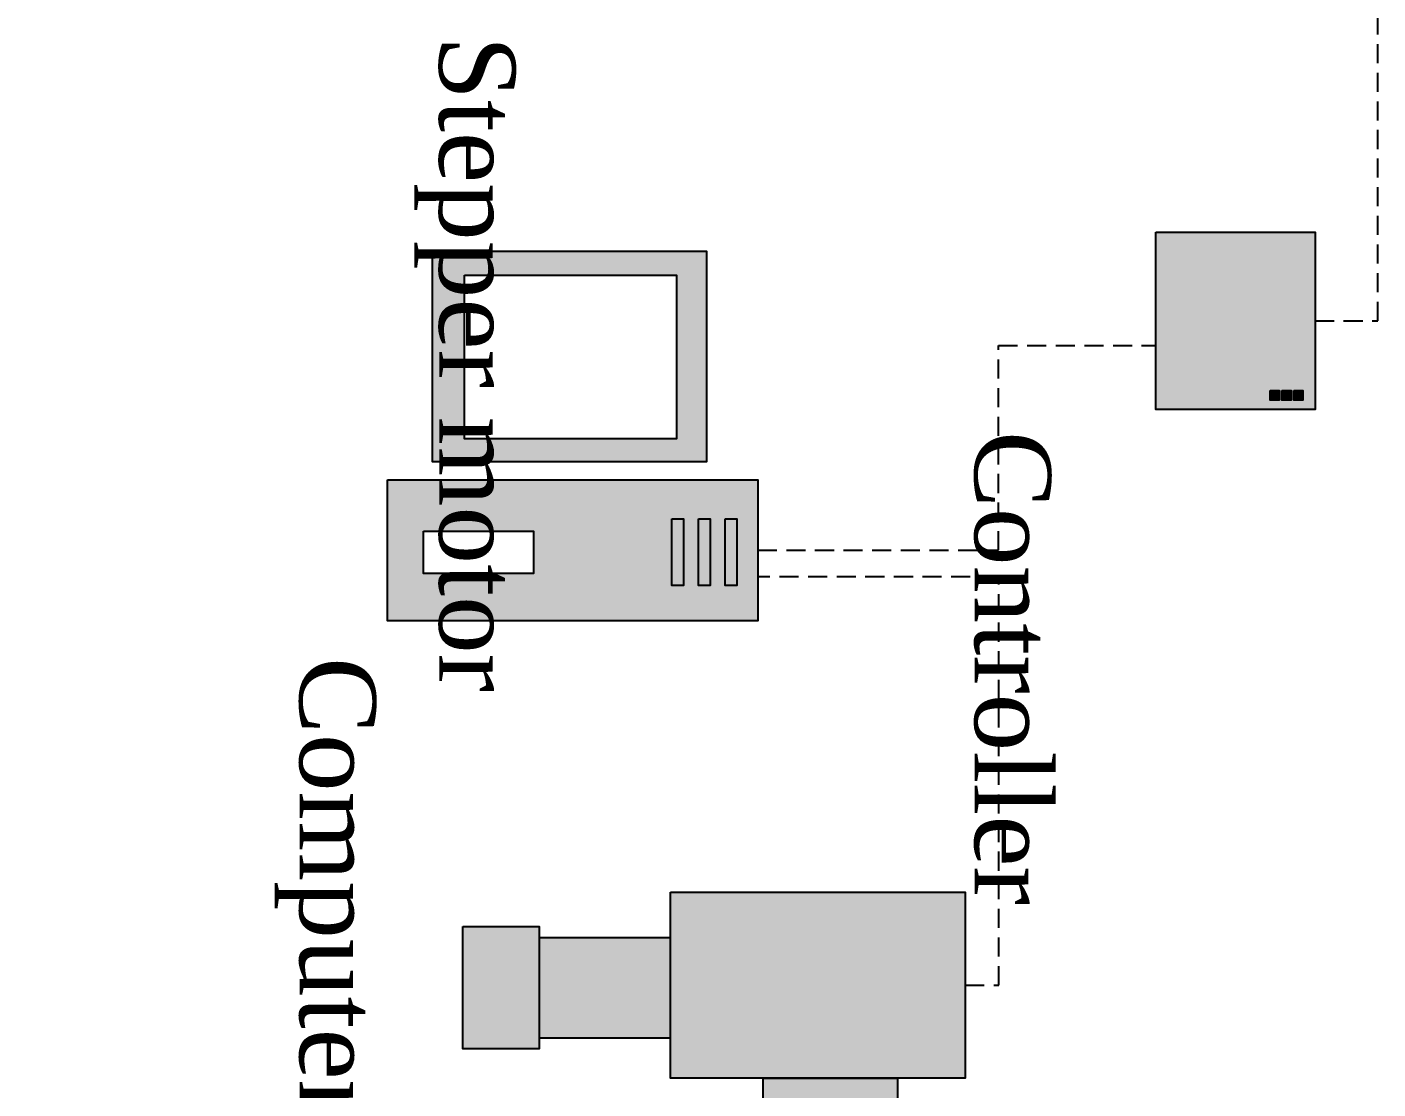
# Model space of a CAD drawing. Header units: millimetres. Extents: x 92 to 266, y -121 to 55.
# Drawn here: x 195.5 to 266.4, y -31.4 to 24.2 of the extents above; entities that cross this region are included whole.
import ezdxf

# ---------------------------------------------------------------- set-up
doc = ezdxf.new("R2010")
doc.units = ezdxf.units.MM
doc.linetypes.add('DASHED', pattern=[0.75, 0.5, -0.25])
doc.styles.add('说明', font='', dxfattribs={"height": 3})
doc.styles.get('说明').set_extended_font_data('SimSun')

msp = doc.modelspace()

# ---------------------------------------------------------------- hatches: boundary and pattern name
h = msp.add_hatch(color=255)
h.paths.add_polyline_path([(263.052, 13.486), (254.707, 13.486), (254.707, 4.198), (263.052, 4.198)])
h.paths.add_polyline_path([(260.698, 5.194), (261.176, 5.194), (261.176, 4.677), (260.698, 4.677)], flags=16)
h.paths.add_polyline_path([(261.32, 5.194), (261.797, 5.194), (261.797, 4.677), (261.32, 4.677)], flags=16)
h.paths.add_polyline_path([(261.942, 5.194), (262.419, 5.194), (262.419, 4.677), (261.942, 4.677)], flags=16)
h = msp.add_hatch(color=8)
h.paths.add_polyline_path([(231.161, 12.494), (216.799, 12.494), (216.799, 1.445), (231.161, 1.445)])
h.paths.add_polyline_path([(229.581, 2.653), (218.479, 2.653), (218.479, 11.228), (229.581, 11.228)], flags=16)
for color, points in [(1, [(261.176, 5.194), (260.698, 5.194), (260.698, 4.677), (261.176, 4.677)]), (5, [(261.797, 5.194), (261.32, 5.194), (261.32, 4.677), (261.797, 4.677)]), (3, [(262.419, 5.194), (261.942, 5.194), (261.942, 4.677), (262.419, 4.677)]), (8, [(244.711, -21.098), (229.267, -21.098), (229.267, -30.859), (244.711, -30.859)]), (9, [(229.267, -23.488), (222.385, -23.488), (222.385, -28.742), (229.267, -28.742)]), (256, [(241.161, -30.859), (234.12, -30.859), (234.12, -32.264), (241.161, -32.264)])]:
    msp.add_hatch(color=color).paths.add_polyline_path(points)
h = msp.add_hatch(color=9)
h.paths.add_polyline_path([(214.431, 0.509), (214.431, -6.886), (233.841, -6.886), (233.841, 0.509)])
h.paths.add_polyline_path([(222.094, -4.399), (216.327, -4.399), (216.327, -2.191), (222.094, -2.191)], flags=16)
h.paths.add_polyline_path([(229.347, -1.537), (229.95, -1.537), (229.95, -5.036), (229.347, -5.036)], flags=16)
h.paths.add_polyline_path([(230.742, -1.537), (231.346, -1.537), (231.346, -5.036), (230.742, -5.036)], flags=16)
h.paths.add_polyline_path([(232.138, -1.537), (232.741, -1.537), (232.741, -5.036), (232.138, -5.036)], flags=16)
h = msp.add_hatch(color=256)
h.paths.add_polyline_path([(232.138, -5.036), (232.741, -5.036), (232.741, -1.537), (232.138, -1.537)])
h.paths.add_polyline_path([(231.346, -1.537), (230.742, -1.537), (230.742, -5.036), (231.346, -5.036)])
h.paths.add_polyline_path([(229.95, -1.537), (229.347, -1.537), (229.347, -5.036), (229.95, -5.036)])
h = msp.add_hatch(color=7)
h.paths.add_polyline_path([(222.385, -22.91), (218.379, -22.91), (218.379, -29.321), (222.385, -29.321)])
h.paths.add_polyline_path([(131.43, -23.037), (130.126, -23.037), (130.126, -28.012), (131.43, -28.012)])

# ---------------------------------------------------------------- linework, layer by layer
at = {"color": 1, "linetype": 'DASHED', "ltscale": 2}
for p, q in [((266.351, 8.842), (266.351, 27.22)), ((263.052, 8.842), (266.351, 8.842)), ((246.464, -3.188), (246.464, 7.543)), ((246.464, 7.543), (254.707, 7.543)), ((233.841, -3.188), (246.464, -3.188)), ((246.48, -4.58), (233.841, -4.58)), ((246.48, -25.978), (246.48, -4.58)), ((244.711, -25.978), (246.48, -25.978))]:
    msp.add_line(p, q, dxfattribs=at)
for points in [[(254.707, 13.486), (263.052, 13.486), (263.052, 4.198), (254.707, 4.198)], [(216.799, 12.494), (231.161, 12.494), (231.161, 1.445), (216.799, 1.445)], [(218.479, 11.228), (229.581, 11.228), (229.581, 2.653), (218.479, 2.653)], [(260.698, 5.194), (261.176, 5.194), (261.176, 4.677), (260.698, 4.677)], [(261.32, 5.194), (261.797, 5.194), (261.797, 4.677), (261.32, 4.677)], [(261.942, 5.194), (262.419, 5.194), (262.419, 4.677), (261.942, 4.677)], [(214.431, 0.509), (233.841, 0.509), (233.841, -6.886), (214.431, -6.886)], [(229.347, -1.537), (229.95, -1.537), (229.95, -5.036), (229.347, -5.036)], [(230.742, -1.537), (231.346, -1.537), (231.346, -5.036), (230.742, -5.036)], [(232.138, -1.537), (232.741, -1.537), (232.741, -5.036), (232.138, -5.036)], [(216.327, -2.191), (222.094, -2.191), (222.094, -4.399), (216.327, -4.399)], [(229.267, -21.098), (244.711, -21.098), (244.711, -30.859), (229.267, -30.859)], [(218.379, -22.91), (222.385, -22.91), (222.385, -29.321), (218.379, -29.321)], [(229.267, -23.488), (222.385, -23.488), (222.385, -28.742), (229.267, -28.742)], [(234.12, -30.859), (241.161, -30.859), (241.161, -32.264), (234.12, -32.264)]]:
    msp.add_lwpolyline(points, close=True)

# ---------------------------------------------------------------- texts
at = {"char_height": 4, "attachment_point": 1, "rotation": 270, "style": '说明'}
for s, width, insert in [('{\\fTimes New Roman|b0|i0|c0|p18;Stepper motor}', 38.44213, (221.147, 23.778)), ('{\\fTimes New Roman|b0|i0|c0|p18;Controller }', 38.44213, (249.213, 3.063)), ('{\\fTimes New Roman|b0|i0|c0|p18;Computer}', 51.15497, (213.829, -8.783))]:
    msp.add_mtext_dynamic_manual_height_columns(s, width=width, gutter_width=15, heights=[0], dxfattribs=dict(at, insert=insert))

doc.saveas('drawing.dxf')
